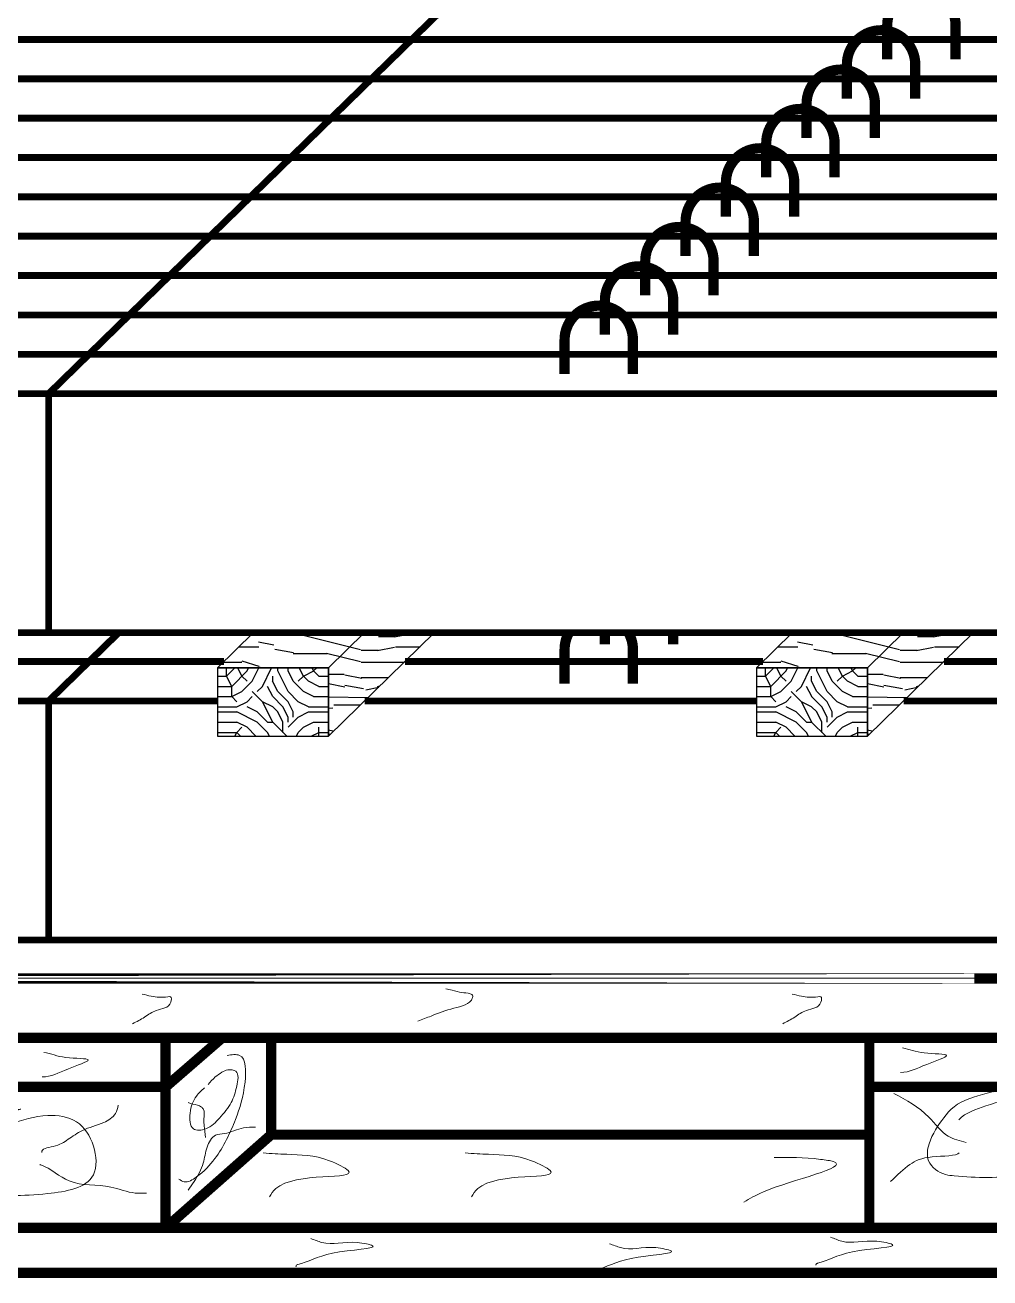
# Model space of a CAD drawing. Header units: millimetres. Extents: x -300689 to 10556, y -104928 to 107291.
# Drawn here: x -24125 to -24068.5, y 30360.6 to 30434 of the extents above; entities that cross this region are included whole.
import ezdxf

# ---------------------------------------------------------------- set-up
doc = ezdxf.new("R2010")
doc.units = ezdxf.units.MM
doc.layers.add('линии', color=7, linetype='Continuous')
doc.layers.add('Основная', color=7, linetype='Continuous', lineweight=30)

msp = doc.modelspace()

# ---------------------------------------------------------------- hatches: boundary and pattern name
at = {"layer": 'линии', "linetype": 'ByBlock', "ltscale": 0.25}
h = msp.add_hatch(dxfattribs=at)
h.set_pattern_fill('WOOD_01', color=256, scale=10, style=0, pattern_type=2)
h.set_pattern_definition([(0, (-3203.339, -12.41), (0, 10), [2, -8]), (8.9726, (-3203.2387, -17.80994), (60.000000294, 9.999976256), [1.92354, -190.43029]), (5.7105, (-3203.3387, -17.2099), (90.000001738, 9.999855072), [2.00998, -98.48876]), (344.5779, (-3203.3387, -14.20994), (109.9999951945, -29.9998733882), [3.00832, -297.82377]), (353.6599, (-3203.1387, -10.9099), (10.00000316, 2.043e-05), [1.81108, -88.74276]), (345.0686, (-3202.8387, -16.60994), (39.999999916, -9.999983694), [1.55242, -153.68932]), (348.6901, (-3206.3387, -10.81), (10.00000292, 3.71e-06), [4.07922, -46.91097]), (5.7105, (-3203.2387, -18.7099), (90.000001738, 9.999855072), [1.00499, -99.49375]), (0, (-3203.339, -14.51), (0, 10), [1, -9]), (0, (-3205.339, -13.31), (0, 10), [3, -7]), (11.3099, (-3203.3387, -11.81), (39.99999772, 9.99997436), [1.0198, -49.97039]), (2.7263, (-3204.3387, -15.50994), (200.00000295, 9.999960177), [2.10238, -208.13558]), (352.4054, (-3203.8387, -15.80994), (79.99999858, -9.999936836), [1.51327, -149.81417]), (0, (-3204.339, -19.61), (0, 10), [2, -8]), (358.8309, (-3205.3387, -20.10994), (10.0000018324, 7.6802e-06), [4.90102, -485.201]), (0, (-3205.339, -12.61), (0, 10), [1, -9]), (0, (-3204.339, -11.81), (0, 10), [1, -9]), (0, (-3208.839, -10.91), (0, 10), [1.5, -8.5]), (350.5377, (-3206.1387, -10.41), (10.00000077, 3.876e-06), [3.04138, -57.78624]), (0, (-3209.339, -10.41), (0, 10), [2, -8]), (0, (-3210.439, -19.41), (0, 10), [1.1, -8.9]), (0, (-3205.339, -18.91), (0, 10), [1, -9]), (0, (-3210.439, -18.61), (0, 10), [2.1, -7.9]), (5.4403, (-3205.3387, -18.00994), (99.9999970115, 9.999947836), [2.1095, -208.84072]), (0, (-3205.239, -17.21), (0, 10), [1.9, -8.1]), (0, (-3210.439, -17.01), (0, 10), [1.1, -8.9]), (358.8309, (-3209.2387, -15.40994), (10.0000018324, 7.6802e-06), [4.90102, -485.201]), (0, (-3208.339, -14.51), (0, 10), [1, -9]), (0, (-3209.339, -14.21), (0, 10), [1, -9]), (0, (-3205.339, -14.21), (0, 10), [2, -8]), (0, (-3207.339, -14.01), (0, 10), [1, -9]), (0, (-3209.339, -12.81), (0, 10), [2, -8]), (19.6538, (-3206.6387, -17.00994), (110.000002521, 39.999945747), [1.48661, -147.17406]), (11.3099, (-3208.3387, -14.21), (39.99999772, 9.99997436), [1.0198, -49.97039]), (11.3099, (-3204.3387, -14.71), (39.99999772, 9.99997436), [1.0198, -49.97039]), (5.7105, (-3207.3387, -10.9099), (90.000001738, 9.999855072), [1.00499, -99.49375]), (349.6952, (-3210.4387, -10.2099), (59.99999977, -9.999946967), [1.11803, -110.68535]), (348.6901, (-3209.3387, -19.41), (10.00000292, 3.71e-06), [1.0198, -49.97039]), (90, (-3208.339, -19.61), (-10, 6e-16), [0, -10]), (346.6076, (-3210.4387, -14.00994), (170.0000022497, -39.99969533), [2.1587, -213.71154]), (11.3099, (-3204.3387, -12.61), (39.99999772, 9.99997436), [1.0198, -49.97039]), (10.3048, (-3204.3387, -18.9099), (49.99999788, 9.999960443), [1.11803, -110.68535]), (348.6901, (-3207.3387, -14.51), (10.00000292, 3.71e-06), [1.0198, -49.97039]), (348.6901, (-3206.3387, -14.01), (10.00000292, 3.71e-06), [1.0198, -49.97039]), (341.5651, (-3210.4387, -15.01), (9.9999979, 1.168e-05), [1.26491, -30.35786]), (345.9638, (-3209.3387, -11.61), (9.99999606, 1.244e-05), [4.12311, -37.10794]), (343.3008, (-3207.3387, -10.9099), (69.999999577, -19.99993732), [3.13209, -101.27095]), (0, (-3207.339, -10.41), (0, 10), [1.2, -8.8]), (345.9638, (-3208.3387, -18.61), (9.99999606, 1.244e-05), [4.12311, -37.10794]), (345.9638, (-3209.3387, -17.91), (9.99999606, 1.244e-05), [4.12311, -37.10794]), (345.9638, (-3209.3387, -17.01), (9.99999606, 1.244e-05), [4.12311, -37.10794]), (349.6952, (-3210.4387, -12.6099), (59.99999977, -9.999946967), [1.11803, -110.68535]), (345.9638, (-3207.3387, -12.81), (9.99999606, 1.244e-05), [2.06155, -39.1695]), (349.6952, (-3210.4387, -15.8099), (59.99999977, -9.999946967), [1.11803, -110.68535]), (357.6141, (-3205.2387, -16.50994), (9.9999994592, 1.2264e-05), [2.40208, -237.80615]), (349.6952, (-3206.3387, -14.7099), (59.99999977, -9.999946967), [1.11803, -110.68535]), (12.5288, (-3205.2387, -14.9099), (40.000004785, 9.999993037), [0.92195, -91.27349]), (349.5626, (-3210.4387, -16.30994), (109.9999968247, -19.9998534352), [3.86394, -382.52955]), (351.8699, (-3206.6387, -17.01), (9.99999461, -2.42e-06), [1.41421, -69.29646]), (4.7636, (-3209.3387, -16.0099), (109.999999498, 9.999914496), [2.40832, -118.00762]), (0, (-3206.939, -15.81), (0, 10), [3.1, -6.9]), (344.7449, (-3210.4387, -11.3099), (39.999997121, -9.999983214), [1.14018, -112.87736]), (350.5377, (-3208.3387, -19.61), (10.00000077, 3.876e-06), [3.04138, -57.78624]), (340.0169, (-3210.4387, -17.5099), (29.999998804, -9.999993244), [1.17047, -115.87652]), (0, (-3202.339, -11.61), (0, 10), [0.5, -9.5]), (0, (-3202.339, -16.01), (0, 10), [1, -9]), (11.3099, (-3202.3387, -19.61), (39.99999772, 9.99997436), [1.0198, -49.97039]), (0, (-3202.239, -18.61), (0, 10), [1.8, -8.2]), (343.3008, (-3202.3387, -13.3099), (69.999999577, -19.99993732), [1.04403, -103.35901]), (348.0207, (-3202.2387, -15.40994), (189.9999961126, -40.0109770803), [1.84007, -335.50644]), (90, (-3202.339, -19.61), (-10, 6e-16), [0, -10]), (0, (-3201.339, -19.41), (0, 10), [0.9, -9.1]), (0, (-3201.339, -17.51), (0, 10), [0.9, -9.1]), (0, (-3201.339, -17.01), (0, 10), [0.9, -9.1]), (336.0376, (-3201.3387, -13.6099), (70.000000274, -29.999866517), [0.98489, -97.50362]), (348.5163, (-3201.33871, -12.40994), (49.9999998387, -10.0015547061), [0.91838, -652.15525]), (341.5651, (-3201.3387, -16.01), (9.9999979, 1.168e-05), [0.94868, -30.67408]), (347.4712, (-3201.3387, -11.1099), (50.000003204, -9.99999603), [0.92195, -91.27349])])
h.paths.add_polyline_path([(-24105.122, 30398.4413), (-24111.622, 30398.4413), (-24113.7418, 30396.3736), (-24107.2418, 30396.3736)])
h.paths.add_polyline_path([(-24101.021, 30398.4413), (-24105.122, 30398.4413), (-24107.2418, 30396.3736), (-24107.2418, 30392.3736)])
h = msp.add_hatch(dxfattribs=at)
h.set_pattern_fill('WOOD_01', color=256, scale=10, style=0, pattern_type=2)
h.set_pattern_definition([(0, (-3171.769, -12.41), (0, 10), [2, -8]), (8.9726, (-3171.6687, -17.80994), (60.000000294, 9.999976256), [1.92354, -190.43029]), (5.7105, (-3171.7687, -17.2099), (90.000001738, 9.999855072), [2.00998, -98.48876]), (344.5779, (-3171.7687, -14.20994), (109.9999951945, -29.9998733882), [3.00832, -297.82377]), (353.6599, (-3171.5687, -10.9099), (10.00000316, 2.043e-05), [1.81108, -88.74276]), (345.0686, (-3171.2687, -16.60994), (39.999999916, -9.999983694), [1.55242, -153.68932]), (348.6901, (-3174.7687, -10.81), (10.00000292, 3.71e-06), [4.07922, -46.91097]), (5.7105, (-3171.6687, -18.7099), (90.000001738, 9.999855072), [1.00499, -99.49375]), (0, (-3171.769, -14.51), (0, 10), [1, -9]), (0, (-3173.769, -13.31), (0, 10), [3, -7]), (11.3099, (-3171.7687, -11.81), (39.99999772, 9.99997436), [1.0198, -49.97039]), (2.7263, (-3172.7687, -15.50994), (200.00000295, 9.999960177), [2.10238, -208.13558]), (352.4054, (-3172.2687, -15.80994), (79.99999858, -9.999936836), [1.51327, -149.81417]), (0, (-3172.769, -19.61), (0, 10), [2, -8]), (358.8309, (-3173.7687, -20.10994), (10.0000018324, 7.6802e-06), [4.90102, -485.201]), (0, (-3173.769, -12.61), (0, 10), [1, -9]), (0, (-3172.769, -11.81), (0, 10), [1, -9]), (0, (-3177.269, -10.91), (0, 10), [1.5, -8.5]), (350.5377, (-3174.5687, -10.41), (10.00000077, 3.876e-06), [3.04138, -57.78624]), (0, (-3177.769, -10.41), (0, 10), [2, -8]), (0, (-3178.869, -19.41), (0, 10), [1.1, -8.9]), (0, (-3173.769, -18.91), (0, 10), [1, -9]), (0, (-3178.869, -18.61), (0, 10), [2.1, -7.9]), (5.4403, (-3173.7687, -18.00994), (99.9999970115, 9.999947836), [2.1095, -208.84072]), (0, (-3173.669, -17.21), (0, 10), [1.9, -8.1]), (0, (-3178.869, -17.01), (0, 10), [1.1, -8.9]), (358.8309, (-3177.6687, -15.40994), (10.0000018324, 7.6802e-06), [4.90102, -485.201]), (0, (-3176.769, -14.51), (0, 10), [1, -9]), (0, (-3177.769, -14.21), (0, 10), [1, -9]), (0, (-3173.769, -14.21), (0, 10), [2, -8]), (0, (-3175.769, -14.01), (0, 10), [1, -9]), (0, (-3177.769, -12.81), (0, 10), [2, -8]), (19.6538, (-3175.0687, -17.00994), (110.000002521, 39.999945747), [1.48661, -147.17406]), (11.3099, (-3176.7687, -14.21), (39.99999772, 9.99997436), [1.0198, -49.97039]), (11.3099, (-3172.7687, -14.71), (39.99999772, 9.99997436), [1.0198, -49.97039]), (5.7105, (-3175.7687, -10.9099), (90.000001738, 9.999855072), [1.00499, -99.49375]), (349.6952, (-3178.8687, -10.2099), (59.99999977, -9.999946967), [1.11803, -110.68535]), (348.6901, (-3177.7687, -19.41), (10.00000292, 3.71e-06), [1.0198, -49.97039]), (90, (-3176.769, -19.61), (-10, 6e-16), [0, -10]), (346.6076, (-3178.8687, -14.00994), (170.0000022497, -39.99969533), [2.1587, -213.71154]), (11.3099, (-3172.7687, -12.61), (39.99999772, 9.99997436), [1.0198, -49.97039]), (10.3048, (-3172.7687, -18.9099), (49.99999788, 9.999960443), [1.11803, -110.68535]), (348.6901, (-3175.7687, -14.51), (10.00000292, 3.71e-06), [1.0198, -49.97039]), (348.6901, (-3174.7687, -14.01), (10.00000292, 3.71e-06), [1.0198, -49.97039]), (341.5651, (-3178.8687, -15.01), (9.9999979, 1.168e-05), [1.26491, -30.35786]), (345.9638, (-3177.7687, -11.61), (9.99999606, 1.244e-05), [4.12311, -37.10794]), (343.3008, (-3175.7687, -10.9099), (69.999999577, -19.99993732), [3.13209, -101.27095]), (0, (-3175.769, -10.41), (0, 10), [1.2, -8.8]), (345.9638, (-3176.7687, -18.61), (9.99999606, 1.244e-05), [4.12311, -37.10794]), (345.9638, (-3177.7687, -17.91), (9.99999606, 1.244e-05), [4.12311, -37.10794]), (345.9638, (-3177.7687, -17.01), (9.99999606, 1.244e-05), [4.12311, -37.10794]), (349.6952, (-3178.8687, -12.6099), (59.99999977, -9.999946967), [1.11803, -110.68535]), (345.9638, (-3175.7687, -12.81), (9.99999606, 1.244e-05), [2.06155, -39.1695]), (349.6952, (-3178.8687, -15.8099), (59.99999977, -9.999946967), [1.11803, -110.68535]), (357.6141, (-3173.6687, -16.50994), (9.9999994592, 1.2264e-05), [2.40208, -237.80615]), (349.6952, (-3174.7687, -14.7099), (59.99999977, -9.999946967), [1.11803, -110.68535]), (12.5288, (-3173.6687, -14.9099), (40.000004785, 9.999993037), [0.92195, -91.27349]), (349.5626, (-3178.8687, -16.30994), (109.9999968247, -19.9998534352), [3.86394, -382.52955]), (351.8699, (-3175.0687, -17.01), (9.99999461, -2.42e-06), [1.41421, -69.29646]), (4.7636, (-3177.7687, -16.0099), (109.999999498, 9.999914496), [2.40832, -118.00762]), (0, (-3175.369, -15.81), (0, 10), [3.1, -6.9]), (344.7449, (-3178.8687, -11.3099), (39.999997121, -9.999983214), [1.14018, -112.87736]), (350.5377, (-3176.7687, -19.61), (10.00000077, 3.876e-06), [3.04138, -57.78624]), (340.0169, (-3178.8687, -17.5099), (29.999998804, -9.999993244), [1.17047, -115.87652]), (0, (-3170.769, -11.61), (0, 10), [0.5, -9.5]), (0, (-3170.769, -16.01), (0, 10), [1, -9]), (11.3099, (-3170.7687, -19.61), (39.99999772, 9.99997436), [1.0198, -49.97039]), (0, (-3170.669, -18.61), (0, 10), [1.8, -8.2]), (343.3008, (-3170.7687, -13.3099), (69.999999577, -19.99993732), [1.04403, -103.35901]), (348.0207, (-3170.6687, -15.40994), (189.9999961126, -40.0109770803), [1.84007, -335.50644]), (90, (-3170.769, -19.61), (-10, 6e-16), [0, -10]), (0, (-3169.769, -19.41), (0, 10), [0.9, -9.1]), (0, (-3169.769, -17.51), (0, 10), [0.9, -9.1]), (0, (-3169.769, -17.01), (0, 10), [0.9, -9.1]), (336.0376, (-3169.7687, -13.6099), (70.000000274, -29.999866517), [0.98489, -97.50362]), (348.5163, (-3169.76871, -12.40994), (49.9999998387, -10.0015547061), [0.91838, -652.15525]), (341.5651, (-3169.7687, -16.01), (9.9999979, 1.168e-05), [0.94868, -30.67408]), (347.4712, (-3169.7687, -11.1099), (50.000003204, -9.99999603), [0.92195, -91.27349])])
h.paths.add_polyline_path([(-24073.552, 30398.4413), (-24080.052, 30398.4413), (-24082.1718, 30396.3736), (-24075.6718, 30396.3736)])
h.paths.add_polyline_path([(-24069.451, 30398.4413), (-24073.552, 30398.4413), (-24075.6718, 30396.3736), (-24075.6718, 30392.3736)])
h = msp.add_hatch(dxfattribs=at)
h.set_pattern_fill('TRONCO', color=256, scale=6, style=0, pattern_type=2)
h.set_pattern_definition([(0, (-3270.409, -20.21), (6, 6), [1.8, -4.2]), (0, (-3270.409, -19.91), (6, 6), [1.8, -4.2]), (0, (-3270.109, -19.31), (6, 6), [1.2, -4.8]), (0, (-3269.809, -18.71), (6, 6), [0.9, -5.1]), (0, (-3269.809, -18.11), (6, 6), [0.6, -5.4]), (0, (-3271.309, -17.51), (6, 6), [0.3, -1.5, 0.3, -3.9]), (0, (-3270.409, -17.21), (6, 6), [0.3, -2.4, 0.9, -2.4]), (0, (-3269.209, -16.91), (6, 6), [0.3, -0.3, 0.3, -5.1]), (0, (-3269.509, -16.61), (6, 6), [0.3, -5.7]), (0, (-3269.809, -16.01), (6, 6), [0.9, -5.1]), (0, (-3269.809, -15.41), (6, 6), [1.2, -4.8]), (0, (-3270.109, -14.81), (6, 6), [1.5, -1.8, 0.3, -2.4]), (90, (-3272.509, -18.41), (-6, 6), [0.3, -0.6, 1.5, -3.6]), (90, (-3272.209, -17.81), (-6, 6), [0.3, -0.3, 0.9, -4.5]), (90, (-3271.909, -15.41), (-6, 6), [0.6, -5.4]), (90, (-3271.609, -17.81), (-6, 6), [1.2, -1.8, 0.3, -2.7]), (90, (-3271.309, -14.51), (-6, 6), [0.3, -5.7]), (90, (-3271.009, -17.51), (-6, 6), [0.9, -5.1]), (90, (-3270.409, -17.21), (-6, 6), [0.6, -5.4]), (90, (-3269.809, -17.21), (-6, 6), [0.3, -0.9, 0.9, -3.9]), (90, (-3269.509, -16.91), (-6, 6), [0.3, -5.7]), (90, (-3269.209, -18.11), (-6, 6), [0.84, -5.16]), (90, (-3268.909, -19.31), (-6, 6), [0.6, -5.4]), (90, (-3268.309, -16.91), (-6, 6), [0.3, -5.7]), (90, (-3267.709, -17.21), (-6, 6), [0.9, -5.1]), (90, (-3267.109, -17.21), (-6, 6), [0.9, -5.1]), (45, (-3268.0087, -19.61), (7e-16, 6), [0.42426, -0.42426, 0.42426, -7.21250137]), (45, (-3269.2087, -18.11), (7e-16, 6), [0.84852, -7.6367614]), (45, (-3271.6087, -15.11), (7e-16, 6), [0.84852, -7.6367614]), (45, (-3270.4087, -16.61), (7e-16, 6), [0.84852, -7.6367614]), (45, (-3270.1087, -17.81), (7e-16, 6), [0.84852, -7.6367614]), (45, (-3268.3087, -19.01), (7e-16, 6), [0.84852, -7.6367614]), (45, (-3268.9087, -18.71), (7e-16, 6), [1.272792, -7.2124894]), (45, (-3270.7087, -16.01), (7e-16, 6), [0.42426, -8.0610214]), (45, (-3271.0087, -15.41), (7e-16, 6), [0.42426, -8.0610214]), (45, (-3268.6087, -15.41), (7e-16, 6), [0.42426, -8.0610214]), (45, (-3271.0087, -18.41), (7e-16, 6), [0.42426, -8.0610214]), (45, (-3267.7087, -16.31), (7e-16, 6), [0.42426, -8.0610214]), (45, (-3269.8087, -16.91), (7e-16, 6), [0.42426, -8.0610214]), (45, (-3269.2087, -16.31), (7e-16, 6), [0.42426, -8.0610214]), (135, (-3269.5087, -17.51), (-6, 7e-16), [0.42426, -0.42426, 1.272792, -6.36396937]), (135, (-3268.6087, -17.51), (-6, 7e-16), [0.42426, -8.0610214]), (135, (-3268.6087, -19.61), (-6, 7e-16), [0.42426, -8.0610214]), (135, (-3269.8087, -18.11), (-6, 7e-16), [0.42426, -8.0610214]), (135, (-3268.9087, -16.91), (-6, 7e-16), [0.42426, -8.0610214]), (135, (-3270.4087, -18.41), (-6, 7e-16), [0.42426, -8.0610214]), (135, (-3268.0087, -18.41), (-6, 7e-16), [0.42426, -8.0610214]), (135, (-3272.2087, -20.21), (-6, 7e-16), [0.42426, -8.0610214]), (135, (-3271.9087, -19.91), (-6, 7e-16), [0.84852, -7.6367614]), (135, (-3271.6087, -19.61), (-6, 7e-16), [0.84852, -7.6367614]), (135, (-3271.0087, -19.61), (-6, 7e-16), [0.84852, -7.6367614]), (135, (-3270.7087, -19.01), (-6, 7e-16), [0.84852, -7.6367614]), (135, (-3268.3087, -16.61), (-6, 7e-16), [0.84852, -7.6367614]), (135, (-3267.1087, -19.61), (-6, 7e-16), [0.84852, -7.6367614]), (135, (-3266.8087, -14.81), (-6, 7e-16), [0.84852, -7.6367614]), (135, (-3266.8087, -15.41), (-6, 7e-16), [0.84852, -7.6367614]), (135, (-3267.4087, -15.71), (-6, 7e-16), [0.84852, -7.6367614]), (135, (-3271.6087, -15.71), (-6, 7e-16), [1.272792, -7.2124894]), (135, (-3267.7087, -16.31), (-6, 7e-16), [1.272792, -7.2124894]), (26.565051, (-3271.0087, -14.51), (6, 2e-09), [0.6708, -12.7456079]), (26.565051, (-3271.0087, -17.51), (6, 2e-09), [0.6708, -12.7456079]), (26.565051, (-3270.4087, -15.71), (6, 2e-09), [0.6708, -12.7456079]), (26.565051, (-3268.6087, -19.91), (6, 2e-09), [0.6708, -12.7456079]), (26.565051, (-3268.9087, -19.31), (6, 2e-09), [0.6708, -12.7456079]), (26.565051, (-3270.7087, -18.11), (6, 2e-09), [0.6708, -12.7456079]), (26.565051, (-3270.7087, -15.11), (6, 2e-09), [0.6708, -12.7456079]), (26.565051, (-3268.9087, -16.91), (6, 2e-09), [1.3416, -12.0748079]), (63.434949, (-3268.9087, -16.01), (3e-10, 6), [0.6708, -12.7456079]), (63.434949, (-3268.0087, -17.81), (3e-10, 6), [0.6708, -12.7456079]), (63.434949, (-3271.0087, -16.61), (3e-10, 6), [0.6708, -12.7456079]), (63.434949, (-3272.2087, -16.31), (3e-10, 6), [0.6708, -12.7456079]), (63.434949, (-3268.6087, -17.51), (3e-10, 6), [0.6708, -12.7456079]), (63.434949, (-3269.2087, -17.51), (3e-10, 6), [0.6708, -12.7456079]), (63.434949, (-3271.6087, -16.61), (3e-10, 6), [1.3416, -12.0748079]), (63.434949, (-3267.1087, -18.71), (3e-10, 6), [1.3416, -12.0748079]), (63.434949, (-3267.7087, -18.41), (3e-10, 6), [1.3416, -12.0748079]), (116.565051, (-3272.5087, -19.31), (-2e-09, 6), [0.6708, -12.7456079]), (116.565051, (-3272.5087, -16.01), (-2e-09, 6), [0.6708, -12.7456079]), (116.565051, (-3271.3087, -20.21), (-2e-09, 6), [0.6708, -12.7456079]), (116.565051, (-3271.9087, -14.81), (-2e-09, 6), [0.6708, -12.7456079]), (116.565051, (-3271.3087, -18.41), (-2e-09, 6), [0.6708, -12.7456079]), (116.565051, (-3270.1087, -17.81), (-2e-09, 6), [0.6708, -12.7456079]), (116.565051, (-3269.5087, -16.61), (-2e-09, 6), [0.6708, -12.7456079]), (116.565051, (-3272.2087, -19.01), (1.93e-06, 6.00000096), [0.6708, -12.7456079]), (116.565051, (-3270.7087, -18.11), (-2e-09, 6), [0.6708, -12.7456079]), (116.565051, (-3268.9087, -18.71), (-2e-09, 6), [0.6708, -12.7456079]), (116.565051, (-3268.3087, -18.11), (-2e-09, 6), [0.6708, -12.7456079]), (116.565051, (-3267.1087, -16.31), (-2e-09, 6), [0.6708, -12.7456079]), (116.565051, (-3271.6087, -14.51), (-2e-09, 6), [0.6708, -12.7456079]), (116.565051, (-3272.5087, -14.81), (-2e-09, 6), [1.3416, -12.0748079]), (116.565051, (-3271.6087, -19.01), (-2e-09, 6), [1.3416, -12.0748079]), (153.434949, (-3272.5087, -19.91), (-6, 3e-10), [0.6708, -12.7456079]), (153.434949, (-3267.4087, -20.21), (-6, 3e-10), [0.6708, -12.7456079]), (153.434949, (-3267.7087, -17.21), (-6, 3e-10), [0.6708, -12.7456079]), (153.434949, (-3270.1087, -19.31), (-6, 3e-10), [0.6708, -12.7456079]), (153.434949, (-3270.4087, -19.91), (-6, 3e-10), [0.6708, -12.7456079]), (153.434949, (-3269.8087, -18.71), (-6, 3e-10), [0.6708, -12.7456079]), (153.434949, (-3268.0087, -15.11), (-6, 3e-10), [0.6708, -12.7456079]), (153.434949, (-3267.4087, -14.81), (-6, 3e-10), [1.3416, -12.0748079])])
h.paths.add_polyline_path([(-24107.2418, 30392.3736), (-24107.2418, 30396.3736), (-24113.7418, 30396.3736), (-24113.7418, 30392.3736)])
h = msp.add_hatch(dxfattribs=at)
h.set_pattern_fill('TRONCO', color=256, scale=6, style=0, pattern_type=2)
h.set_pattern_definition([(0, (-3238.839, -20.21), (6, 6), [1.8, -4.2]), (0, (-3238.839, -19.91), (6, 6), [1.8, -4.2]), (0, (-3238.539, -19.31), (6, 6), [1.2, -4.8]), (0, (-3238.239, -18.71), (6, 6), [0.9, -5.1]), (0, (-3238.239, -18.11), (6, 6), [0.6, -5.4]), (0, (-3239.739, -17.51), (6, 6), [0.3, -1.5, 0.3, -3.9]), (0, (-3238.839, -17.21), (6, 6), [0.3, -2.4, 0.9, -2.4]), (0, (-3237.639, -16.91), (6, 6), [0.3, -0.3, 0.3, -5.1]), (0, (-3237.939, -16.61), (6, 6), [0.3, -5.7]), (0, (-3238.239, -16.01), (6, 6), [0.9, -5.1]), (0, (-3238.239, -15.41), (6, 6), [1.2, -4.8]), (0, (-3238.539, -14.81), (6, 6), [1.5, -1.8, 0.3, -2.4]), (90, (-3240.939, -18.41), (-6, 6), [0.3, -0.6, 1.5, -3.6]), (90, (-3240.639, -17.81), (-6, 6), [0.3, -0.3, 0.9, -4.5]), (90, (-3240.339, -15.41), (-6, 6), [0.6, -5.4]), (90, (-3240.039, -17.81), (-6, 6), [1.2, -1.8, 0.3, -2.7]), (90, (-3239.739, -14.51), (-6, 6), [0.3, -5.7]), (90, (-3239.439, -17.51), (-6, 6), [0.9, -5.1]), (90, (-3238.839, -17.21), (-6, 6), [0.6, -5.4]), (90, (-3238.239, -17.21), (-6, 6), [0.3, -0.9, 0.9, -3.9]), (90, (-3237.939, -16.91), (-6, 6), [0.3, -5.7]), (90, (-3237.639, -18.11), (-6, 6), [0.84, -5.16]), (90, (-3237.339, -19.31), (-6, 6), [0.6, -5.4]), (90, (-3236.739, -16.91), (-6, 6), [0.3, -5.7]), (90, (-3236.139, -17.21), (-6, 6), [0.9, -5.1]), (90, (-3235.539, -17.21), (-6, 6), [0.9, -5.1]), (45, (-3236.4387, -19.61), (7e-16, 6), [0.42426, -0.42426, 0.42426, -7.21250137]), (45, (-3237.6387, -18.11), (7e-16, 6), [0.84852, -7.6367614]), (45, (-3240.0387, -15.11), (7e-16, 6), [0.84852, -7.6367614]), (45, (-3238.8387, -16.61), (7e-16, 6), [0.84852, -7.6367614]), (45, (-3238.5387, -17.81), (7e-16, 6), [0.84852, -7.6367614]), (45, (-3236.7387, -19.01), (7e-16, 6), [0.84852, -7.6367614]), (45, (-3237.3387, -18.71), (7e-16, 6), [1.272792, -7.2124894]), (45, (-3239.1387, -16.01), (7e-16, 6), [0.42426, -8.0610214]), (45, (-3239.4387, -15.41), (7e-16, 6), [0.42426, -8.0610214]), (45, (-3237.0387, -15.41), (7e-16, 6), [0.42426, -8.0610214]), (45, (-3239.4387, -18.41), (7e-16, 6), [0.42426, -8.0610214]), (45, (-3236.1387, -16.31), (7e-16, 6), [0.42426, -8.0610214]), (45, (-3238.2387, -16.91), (7e-16, 6), [0.42426, -8.0610214]), (45, (-3237.6387, -16.31), (7e-16, 6), [0.42426, -8.0610214]), (135, (-3237.9387, -17.51), (-6, 7e-16), [0.42426, -0.42426, 1.272792, -6.36396937]), (135, (-3237.0387, -17.51), (-6, 7e-16), [0.42426, -8.0610214]), (135, (-3237.0387, -19.61), (-6, 7e-16), [0.42426, -8.0610214]), (135, (-3238.2387, -18.11), (-6, 7e-16), [0.42426, -8.0610214]), (135, (-3237.3387, -16.91), (-6, 7e-16), [0.42426, -8.0610214]), (135, (-3238.8387, -18.41), (-6, 7e-16), [0.42426, -8.0610214]), (135, (-3236.4387, -18.41), (-6, 7e-16), [0.42426, -8.0610214]), (135, (-3240.6387, -20.21), (-6, 7e-16), [0.42426, -8.0610214]), (135, (-3240.3387, -19.91), (-6, 7e-16), [0.84852, -7.6367614]), (135, (-3240.0387, -19.61), (-6, 7e-16), [0.84852, -7.6367614]), (135, (-3239.4387, -19.61), (-6, 7e-16), [0.84852, -7.6367614]), (135, (-3239.1387, -19.01), (-6, 7e-16), [0.84852, -7.6367614]), (135, (-3236.7387, -16.61), (-6, 7e-16), [0.84852, -7.6367614]), (135, (-3235.5387, -19.61), (-6, 7e-16), [0.84852, -7.6367614]), (135, (-3235.2387, -14.81), (-6, 7e-16), [0.84852, -7.6367614]), (135, (-3235.2387, -15.41), (-6, 7e-16), [0.84852, -7.6367614]), (135, (-3235.8387, -15.71), (-6, 7e-16), [0.84852, -7.6367614]), (135, (-3240.0387, -15.71), (-6, 7e-16), [1.272792, -7.2124894]), (135, (-3236.1387, -16.31), (-6, 7e-16), [1.272792, -7.2124894]), (26.565051, (-3239.4387, -14.51), (6, 2e-09), [0.6708, -12.7456079]), (26.565051, (-3239.4387, -17.51), (6, 2e-09), [0.6708, -12.7456079]), (26.565051, (-3238.8387, -15.71), (6, 2e-09), [0.6708, -12.7456079]), (26.565051, (-3237.0387, -19.91), (6, 2e-09), [0.6708, -12.7456079]), (26.565051, (-3237.3387, -19.31), (6, 2e-09), [0.6708, -12.7456079]), (26.565051, (-3239.1387, -18.11), (6, 2e-09), [0.6708, -12.7456079]), (26.565051, (-3239.1387, -15.11), (6, 2e-09), [0.6708, -12.7456079]), (26.565051, (-3237.3387, -16.91), (6, 2e-09), [1.3416, -12.0748079]), (63.434949, (-3237.3387, -16.01), (3e-10, 6), [0.6708, -12.7456079]), (63.434949, (-3236.4387, -17.81), (3e-10, 6), [0.6708, -12.7456079]), (63.434949, (-3239.4387, -16.61), (3e-10, 6), [0.6708, -12.7456079]), (63.434949, (-3240.6387, -16.31), (3e-10, 6), [0.6708, -12.7456079]), (63.434949, (-3237.0387, -17.51), (3e-10, 6), [0.6708, -12.7456079]), (63.434949, (-3237.6387, -17.51), (3e-10, 6), [0.6708, -12.7456079]), (63.434949, (-3240.0387, -16.61), (3e-10, 6), [1.3416, -12.0748079]), (63.434949, (-3235.5387, -18.71), (3e-10, 6), [1.3416, -12.0748079]), (63.434949, (-3236.1387, -18.41), (3e-10, 6), [1.3416, -12.0748079]), (116.565051, (-3240.9387, -19.31), (-2e-09, 6), [0.6708, -12.7456079]), (116.565051, (-3240.9387, -16.01), (-2e-09, 6), [0.6708, -12.7456079]), (116.565051, (-3239.7387, -20.21), (-2e-09, 6), [0.6708, -12.7456079]), (116.565051, (-3240.3387, -14.81), (-2e-09, 6), [0.6708, -12.7456079]), (116.565051, (-3239.7387, -18.41), (-2e-09, 6), [0.6708, -12.7456079]), (116.565051, (-3238.5387, -17.81), (-2e-09, 6), [0.6708, -12.7456079]), (116.565051, (-3237.9387, -16.61), (-2e-09, 6), [0.6708, -12.7456079]), (116.565051, (-3240.6387, -19.01), (1.93e-06, 6.00000096), [0.6708, -12.7456079]), (116.565051, (-3239.1387, -18.11), (-2e-09, 6), [0.6708, -12.7456079]), (116.565051, (-3237.3387, -18.71), (-2e-09, 6), [0.6708, -12.7456079]), (116.565051, (-3236.7387, -18.11), (-2e-09, 6), [0.6708, -12.7456079]), (116.565051, (-3235.5387, -16.31), (-2e-09, 6), [0.6708, -12.7456079]), (116.565051, (-3240.0387, -14.51), (-2e-09, 6), [0.6708, -12.7456079]), (116.565051, (-3240.9387, -14.81), (-2e-09, 6), [1.3416, -12.0748079]), (116.565051, (-3240.0387, -19.01), (-2e-09, 6), [1.3416, -12.0748079]), (153.434949, (-3240.9387, -19.91), (-6, 3e-10), [0.6708, -12.7456079]), (153.434949, (-3235.8387, -20.21), (-6, 3e-10), [0.6708, -12.7456079]), (153.434949, (-3236.1387, -17.21), (-6, 3e-10), [0.6708, -12.7456079]), (153.434949, (-3238.5387, -19.31), (-6, 3e-10), [0.6708, -12.7456079]), (153.434949, (-3238.8387, -19.91), (-6, 3e-10), [0.6708, -12.7456079]), (153.434949, (-3238.2387, -18.71), (-6, 3e-10), [0.6708, -12.7456079]), (153.434949, (-3236.4387, -15.11), (-6, 3e-10), [0.6708, -12.7456079]), (153.434949, (-3235.8387, -14.81), (-6, 3e-10), [1.3416, -12.0748079])])
h.paths.add_polyline_path([(-24075.6718, 30396.3736), (-24082.1718, 30396.3736), (-24082.1718, 30392.3736), (-24075.6718, 30392.3736)])

# ---------------------------------------------------------------- linework, layer by layer
msp.add_line((-24059.7453, 30378.1947), (-24192.7922, 30378.1814), dxfattribs=at)
at = {"layer": 'линии', "linetype": 'ByBlock', "ltscale": 0.25, "const_width": 0.6}
for points in [[(-24074.5069, 30432.0269), (-24074.5069, 30434.0269, -0.4142136), (-24072.5069, 30436.0269), (-24072.5069, 30436.0269, -0.4142136), (-24070.5069, 30434.0269), (-24070.5069, 30432.0269)], [(-24076.8693, 30429.7227), (-24076.8693, 30431.7227, -0.4142136), (-24074.8693, 30433.7227), (-24074.8693, 30433.7227, -0.4142136), (-24072.8693, 30431.7227), (-24072.8693, 30429.7227)], [(-24079.2317, 30427.4185), (-24079.2317, 30429.4185, -0.4142136), (-24077.2317, 30431.4185), (-24077.2317, 30431.4185, -0.4142136), (-24075.2317, 30429.4185), (-24075.2317, 30427.4185)], [(-24081.594, 30425.1143), (-24081.594, 30427.1143, -0.4142136), (-24079.594, 30429.1143), (-24079.594, 30429.1143, -0.4142136), (-24077.594, 30427.1143), (-24077.594, 30425.1143)], [(-24083.9564, 30422.8101), (-24083.9564, 30424.8101, -0.4142136), (-24081.9564, 30426.8101), (-24081.9564, 30426.8101, -0.4142136), (-24079.9564, 30424.8101), (-24079.9564, 30422.8101)], [(-24086.3187, 30420.5059), (-24086.3187, 30422.5059, -0.4142136), (-24084.3187, 30424.5059), (-24084.3187, 30424.5059, -0.4142136), (-24082.3187, 30422.5059), (-24082.3187, 30420.5059)], [(-24088.6811, 30418.2017), (-24088.6811, 30420.2017, -0.4142136), (-24086.6811, 30422.2017), (-24086.6811, 30422.2017, -0.4142136), (-24084.6811, 30420.2017), (-24084.6811, 30418.2017)], [(-24091.0434, 30415.8976), (-24091.0434, 30417.8976, -0.4142136), (-24089.0434, 30419.8976), (-24089.0434, 30419.8976, -0.4142136), (-24087.0434, 30417.8976), (-24087.0434, 30415.8976)], [(-24093.4058, 30413.5934), (-24093.4058, 30415.5934, -0.4142136), (-24091.4058, 30417.5934), (-24091.4058, 30417.5934, -0.4142136), (-24089.4058, 30415.5934), (-24089.4058, 30413.5934)], [(-24093.4058, 30395.4597), (-24093.4058, 30397.4597, -0.1289589), (-24093.1483, 30398.4413, -0.1289589)], [(-24089.6632, 30398.4413, -0.1289589), (-24089.4058, 30397.4597), (-24089.4058, 30395.4597)]]:
    msp.add_lwpolyline(points, format="xyb", dxfattribs=at)
at = {"layer": 'линии', "linetype": 'ByBlock', "ltscale": 0.25}
for points, const_width in [([(-24164.4308, 30433.179), (-24162.0684, 30435.4831), (-24099.9984, 30435.4831), (-24102.3608, 30433.179), (-24099.9984, 30435.4831), (-24037.9284, 30435.4831), (-24040.2908, 30433.179), (-24037.9284, 30435.4831), (-24037.9284, 30421.4831), (-24040.2908, 30419.179)], 0.4), ([(-24166.7931, 30430.8748), (-24164.4308, 30433.179), (-24102.3608, 30433.179), (-24104.7231, 30430.8748), (-24102.3608, 30433.179), (-24040.2908, 30433.179), (-24042.6531, 30430.8748), (-24040.2908, 30433.179), (-24040.2908, 30419.179), (-24042.6531, 30416.8748)], 0.4), ([(-24169.1555, 30428.5706), (-24166.7931, 30430.8748), (-24104.7231, 30430.8748), (-24107.0855, 30428.5706), (-24104.7231, 30430.8748), (-24042.6531, 30430.8748), (-24045.0155, 30428.5706), (-24042.6531, 30430.8748), (-24042.6531, 30416.8748), (-24045.0155, 30414.5706)], 0.4), ([(-24171.5178, 30426.2664), (-24169.1555, 30428.5706), (-24107.0855, 30428.5706), (-24109.4478, 30426.2664), (-24107.0855, 30428.5706), (-24045.0155, 30428.5706), (-24047.3778, 30426.2664), (-24045.0155, 30428.5706), (-24045.0155, 30414.5706), (-24047.3778, 30412.2664)], 0.4), ([(-24173.8802, 30423.9622), (-24171.5178, 30426.2664), (-24109.4478, 30426.2664), (-24111.8102, 30423.9622), (-24109.4478, 30426.2664), (-24047.3778, 30426.2664), (-24049.7402, 30423.9622), (-24047.3778, 30426.2664), (-24047.3778, 30412.2664), (-24049.7402, 30409.9622)], 0.4), ([(-24176.2425, 30421.658), (-24173.8802, 30423.9622), (-24111.8102, 30423.9622), (-24114.1725, 30421.658), (-24111.8102, 30423.9622), (-24049.7402, 30423.9622), (-24052.1025, 30421.658), (-24049.7402, 30423.9622), (-24049.7402, 30409.9622), (-24052.1025, 30407.658)], 0.4), ([(-24178.6049, 30419.3538), (-24176.2425, 30421.658), (-24114.1725, 30421.658), (-24116.5349, 30419.3538), (-24114.1725, 30421.658), (-24052.1025, 30421.658), (-24054.4649, 30419.3538), (-24052.1025, 30421.658), (-24052.1025, 30407.658), (-24054.4649, 30405.3538)], 0.4), ([(-24180.9673, 30417.0496), (-24178.6049, 30419.3538), (-24116.5349, 30419.3538), (-24118.8973, 30417.0496), (-24116.5349, 30419.3538), (-24054.4649, 30419.3538), (-24056.8273, 30417.0496), (-24054.4649, 30419.3538), (-24054.4649, 30405.3538), (-24056.8273, 30403.0496)], 0.4), ([(-24183.3296, 30414.7455), (-24180.9673, 30417.0496), (-24118.8973, 30417.0496), (-24121.2596, 30414.7455), (-24118.8973, 30417.0496), (-24056.8273, 30417.0496), (-24059.1896, 30414.7455), (-24056.8273, 30417.0496), (-24056.8273, 30403.0496), (-24059.1896, 30400.7455)], 0.4), ([(-24183.3296, 30414.7455), (-24185.692, 30412.4413), (-24185.692, 30398.4413), (-24123.622, 30398.4413), (-24123.622, 30412.4413), (-24185.692, 30412.4413), (-24183.3296, 30414.7455), (-24121.2596, 30414.7455), (-24123.622, 30412.4413)], 0.4), ([(-24123.622, 30412.4413), (-24123.622, 30398.4413), (-24061.552, 30398.4413), (-24061.552, 30412.4413), (-24123.622, 30412.4413), (-24121.2596, 30414.7455), (-24059.1896, 30414.7455), (-24061.552, 30412.4413), (-24061.552, 30398.4413), (-24059.1896, 30400.7455), (-24059.1896, 30414.7455)], 0.4), ([(-24091.0434, 30397.7639), (-24091.0434, 30398.4413)], 0.6), ([(-24087.0434, 30398.4413), (-24087.0434, 30397.7639)], 0.6), ([(-24073.552, 30394.4413), (-24061.552, 30394.4413), (-24056.8273, 30399.0496), (-24059.1896, 30396.7455), (-24071.1896, 30396.7455)], 0.4), ([(-24135.622, 30394.4413), (-24123.622, 30394.4413), (-24119.521, 30398.4413), (-24121.2596, 30396.7455), (-24133.2596, 30396.7455), (-24121.2596, 30396.7455), (-24123.622, 30394.4413), (-24113.7418, 30394.4413)], 0.4), ([(-24123.622, 30394.4413), (-24123.622, 30380.4413), (-24061.552, 30380.4413), (-24059.1896, 30382.7455), (-24059.1896, 30396.7455), (-24061.552, 30394.4413), (-24061.552, 30380.4413), (-24061.552, 30394.4413), (-24073.552, 30394.4413)], 0.4), ([(-24113.3606, 30396.7455), (-24121.2596, 30396.7455)], 0.4), ([(-24081.7906, 30396.7455), (-24102.7596, 30396.7455)], 0.4), ([(-24135.622, 30394.4413), (-24123.622, 30394.4413), (-24123.622, 30380.4413), (-24185.692, 30380.4413), (-24185.692, 30394.4413)], 0.4), ([(-24113.7418, 30394.4413), (-24123.622, 30394.4413)], 0.4), ([(-24082.1718, 30394.4413), (-24105.122, 30394.4413)], 0.4), ([(-24105.122, 30394.4413), (-24082.1718, 30394.4413)], 0.4)]:
    msp.add_lwpolyline(points, dxfattribs=dict(at, const_width=const_width))
for points in [[(-24111.622, 30398.4413), (-24113.7418, 30396.3736), (-24107.2418, 30396.3736), (-24105.122, 30398.4413), (-24107.2418, 30396.3736), (-24113.7418, 30396.3736), (-24113.7418, 30392.3736), (-24107.2418, 30392.3736), (-24107.2418, 30396.3736), (-24107.2418, 30392.3736), (-24101.021, 30398.4413)], [(-24080.052, 30398.4413), (-24082.1718, 30396.3736), (-24075.6718, 30396.3736), (-24073.552, 30398.4413), (-24075.6718, 30396.3736), (-24082.1718, 30396.3736), (-24082.1718, 30392.3736), (-24075.6718, 30392.3736), (-24075.6718, 30396.3736), (-24075.6718, 30392.3736), (-24069.451, 30398.4413)]]:
    msp.add_lwpolyline(points, dxfattribs=at)
msp.add_lwpolyline([(-24113.7418, 30392.3736), (-24107.2418, 30392.3736), (-24107.2418, 30396.3736), (-24113.7418, 30396.3736)], close=True, dxfattribs=at)
at = {"layer": 'линии', "color": 0, "const_width": 0.6}
for points in [[(-24059.7004, 30378.1947), (-24069.404, 30378.1947)], [(-24059.7559, 30374.7019), (-24192.8015, 30374.7019)], [(-24116.7779, 30371.8323), (-24113.4704, 30374.7014)], [(-24116.7759, 30363.5737), (-24116.7759, 30374.7019)], [(-24110.5926, 30374.6983), (-24110.5926, 30369.0364), (-24075.5562, 30369.0364)], [(-24075.5562, 30363.5783), (-24075.5562, 30374.7013)], [(-24116.7779, 30371.8323), (-24132.5626, 30371.8323)], [(-24059.7559, 30371.8341), (-24075.5406, 30371.8341)], [(-24116.7759, 30363.5737), (-24110.5926, 30369.0364)], [(-24059.7532, 30363.5737), (-24192.8312, 30363.5737)], [(-24059.7559, 30360.9444), (-24192.8382, 30360.9444)]]:
    msp.add_lwpolyline(points, dxfattribs=at)
at = {"layer": 'линии', "color": 0, "lineweight": 20}
for points in [[(-24101.9964, 30375.6919), (-24101.2252, 30375.9831), (-24099.8884, 30376.4456), (-24098.7916, 30377.0622), (-24098.7744, 30377.165), (-24098.9287, 30377.2849), (-24099.421, 30377.3628), (-24099.9912, 30377.4904), (-24100.3683, 30377.5761)], [(-24118.7096, 30375.5312), (-24118.008, 30375.9222), (-24117.3199, 30376.3133), (-24116.4699, 30376.7988), (-24116.4833, 30377.109), (-24116.6453, 30377.109), (-24117.6167, 30377.1494), (-24118.1564, 30377.2708)], [(-24080.6307, 30375.5312), (-24079.9291, 30375.9222), (-24079.241, 30376.3133), (-24078.391, 30376.7988), (-24078.4045, 30377.109), (-24078.5664, 30377.109), (-24079.5378, 30377.1494), (-24080.0775, 30377.2708)], [(-24113.1668, 30373.6804), (-24112.4461, 30373.6804), (-24112.1258, 30372.1197), (-24112.6863, 30369.9188), (-24113.8875, 30367.6377), (-24114.9685, 30366.5573), (-24115.6892, 30366.2771), (-24116.0095, 30366.4372)], [(-24114.2835, 30371.9813), (-24113.8696, 30372.4147), (-24113.4755, 30372.6905), (-24113.1404, 30372.8284), (-24112.6674, 30372.7496), (-24112.6083, 30371.8828), (-24112.9355, 30370.9127), (-24113.6134, 30370.0115), (-24114.4215, 30369.3812), (-24115.1507, 30369.3812), (-24115.3414, 30370.3019), (-24114.9733, 30371.2919), (-24114.5003, 30371.7844)], [(-24111.5083, 30369.4678), (-24112.2145, 30369.4342), (-24113.3411, 30369.0981), (-24113.8455, 30368.9972), (-24114.35, 30368.3082), (-24114.5685, 30367.3671), (-24115.1066, 30366.2915), (-24115.4597, 30365.7873)]]:
    msp.add_spline(points, degree=3, dxfattribs=at)
for points, start_tangent, end_tangent in [([(-24123.9033, 30373.855), (-24122.6189, 30373.5587), (-24121.3099, 30373.4106), (-24122.4707, 30372.8922), (-24124.0021, 30372.4232)], (0.9864081, -0.164314), (-1, 0)), ([(-24073.6231, 30374.1183), (-24072.3388, 30373.8221), (-24071.0297, 30373.674), (-24072.1906, 30373.1556), (-24073.7219, 30372.6865)], (0.9864081, -0.164314), (-1, 0)), ([(-24070.3172, 30369.9133), (-24068.7382, 30370.7158), (-24066.5169, 30371.224), (-24064.8308, 30370.8495), (-24063.8406, 30369.4319), (-24063.8406, 30367.7467), (-24066.5169, 30366.65), (-24070.5848, 30366.6232), (-24071.0933, 30366.7035), (-24072.0835, 30367.506), (-24072.0567, 30368.4957), (-24071.2003, 30370.0203), (-24069.4608, 30371.224), (-24068.1762, 30371.5718), (-24068.2832, 30371.545)], (0.7072885, 0.706925), (-0.9922861, -0.1239691)), ([(-24127.4824, 30368.8506), (-24125.9034, 30369.653), (-24123.6821, 30370.1613), (-24121.996, 30369.7868), (-24121.0058, 30368.3691), (-24121.0058, 30366.6839), (-24123.6821, 30365.5872), (-24127.75, 30365.5605), (-24128.2585, 30365.6407), (-24129.2487, 30366.4432), (-24129.222, 30367.4329), (-24128.3655, 30368.9576), (-24126.626, 30370.1613), (-24125.3414, 30370.509), (-24125.4484, 30370.4822)], (0.7072885, 0.706925), (-0.9922861, -0.1239691)), ([(-24119.5606, 30370.7613), (-24119.7166, 30370.2779), (-24120.4031, 30369.7476), (-24121.6514, 30369.2798), (-24122.4783, 30368.7652), (-24123.3677, 30368.3441), (-24124.023, 30367.9854)], (-0.0905886, -0.9958884), (0.2249694, -0.9743658)), ([(-24108.2688, 30362.9498), (-24107.6223, 30362.7205), (-24105.5579, 30362.7205), (-24104.6612, 30362.533), (-24106.9967, 30362.0953), (-24109.0404, 30361.4283), (-24109.0821, 30361.4075), (-24109.1446, 30361.3241), (-24109.142, 30361.3518)], (0.956931, -0.2903155), (-0.8945261, -0.4470157)), ([(-24077.8223, 30363.0245), (-24077.1758, 30362.7952), (-24075.1114, 30362.7952), (-24074.2147, 30362.6076), (-24076.5502, 30362.1699), (-24078.5939, 30361.503), (-24078.6356, 30361.4821), (-24078.6981, 30361.3988), (-24078.6955, 30361.4264)], (0.956931, -0.2903155), (-0.8945261, -0.4470157)), ([(-24090.7788, 30362.6469), (-24090.1324, 30362.4177), (-24088.0679, 30362.4177), (-24087.1712, 30362.2301), (-24089.5068, 30361.7924), (-24091.5504, 30361.1254), (-24091.5921, 30361.1046), (-24091.6547, 30361.0212), (-24091.6521, 30361.0489)], (0.956931, -0.2903155), (-0.8945261, -0.4470157))]:
    msp.add_spline(points, degree=3, dxfattribs=dict(at, start_tangent=start_tangent, end_tangent=end_tangent))
for points, knots in [([(-24115.4481, 30370.9224), (-24115.291, 30370.8243), (-24115.0006, 30370.8209), (-24114.6926, 30370.6771), (-24114.484, 30370.4568), (-24114.5392, 30370.029), (-24114.5416, 30369.7985), (-24114.4985, 30369.4447), (-24114.44, 30368.8656)], [0, 0, 0, 0, 1.3800891, 2.0265473, 2.5046732, 3.5427233, 4.7470692, 5.1327537, 5.1327537, 5.1327537, 5.1327537]), ([(-24070.2914, 30367.9709), (-24070.4028, 30367.7801), (-24072.2214, 30367.8132), (-24073.1913, 30367.3541), (-24073.9288, 30366.6627), (-24074.3146, 30366.3012)], [0.741756, 0.741756, 0.741756, 0.741756, 3.9290107, 7.3359697, 11.0719072, 11.0719072, 11.0719072, 11.0719072])]:
    msp.add_open_spline(points, degree=3, knots=knots, dxfattribs=at)
for points, start_tangent in [([(-24074.1233, 30371.4509), (-24072.0776, 30370.0708), (-24070.9407, 30368.9462), (-24069.8874, 30368.587)], (0.9998631, 0.0165453)), ([(-24111.0615, 30367.9627), (-24109.6853, 30367.8871), (-24107.1739, 30367.5092), (-24106.0802, 30366.929), (-24110.3199, 30365.8763), (-24110.698, 30365.3905)], (0.9997548, -0.0221443)), ([(-24099.2302, 30367.9627), (-24097.8541, 30367.8871), (-24095.3427, 30367.5092), (-24094.249, 30366.929), (-24098.4887, 30365.8763), (-24098.8667, 30365.3905)], (0.9997548, -0.0221443)), ([(-24117.9026, 30365.6172), (-24118.551, 30365.6172), (-24119.9851, 30365.9706), (-24122.4213, 30366.3241), (-24124.0912, 30367.2666), (-24124.1502, 30367.2862)], (0.7072694, 0.7069441)), ([(-24081.1258, 30367.7012), (-24078.4093, 30367.5903), (-24077.6583, 30367.4552), (-24081.7604, 30365.6905), (-24082.9, 30365.0834)], (0.9997548, -0.0221443))]:
    msp.add_spline(points, degree=3, dxfattribs=dict(at, start_tangent=start_tangent))
at = {"layer": 'Основная'}
msp.add_lwpolyline([(-24059.6327, 30378.1814, 0.6, 0.6, 0), (-24091.7957, 30378.1814, 0.6, 0.6, 0), (-24160.6163, 30378.1814, 0.6, 0.6, 0), (-24183.4844, 30378.1814, 0, 0, 0)], format="xyseb", close=True, dxfattribs=at)

doc.saveas('drawing.dxf')
